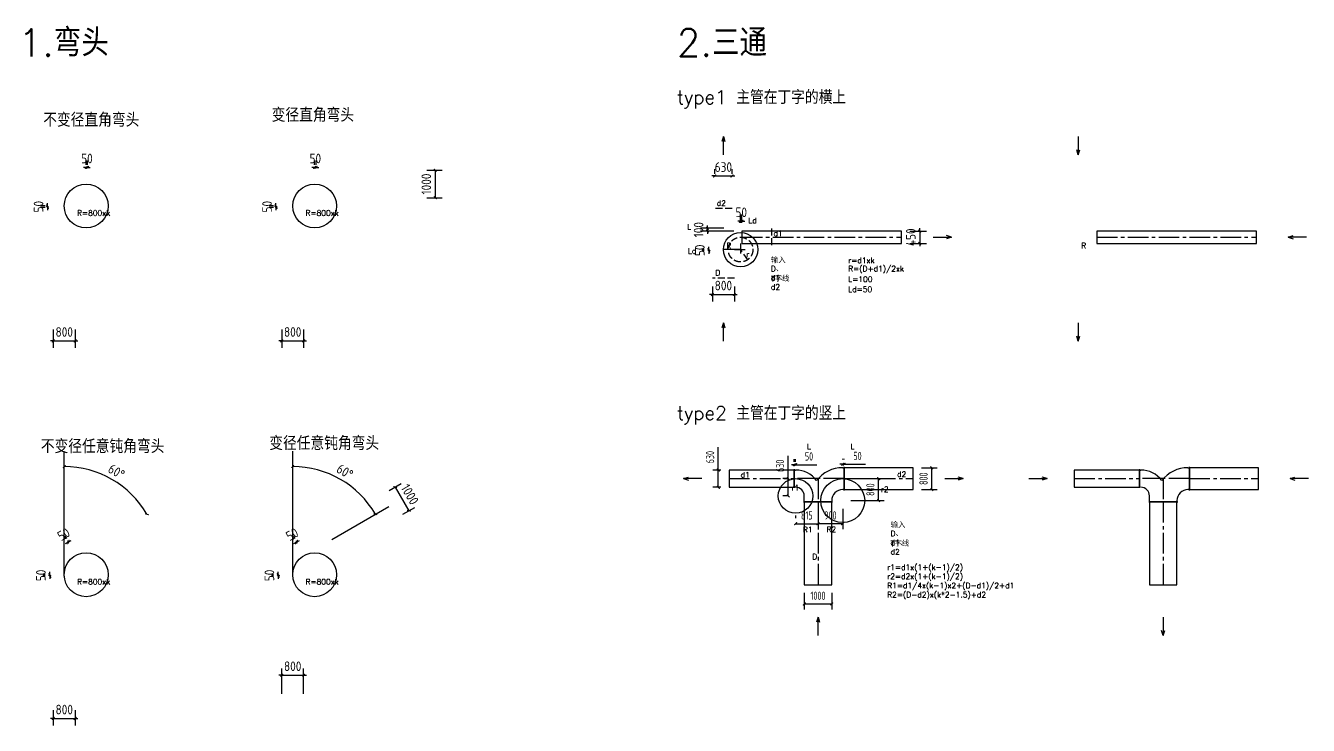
# Model space of a CAD drawing. Extents: x -51468 to 183161, y -105151 to 82504.
# Drawn here: x -51468 to -4768, y -105151 to -79672 of the extents above; entities that cross this region are included whole.
import ezdxf

# ---------------------------------------------------------------- set-up
doc = ezdxf.new("R2010")
doc.units = 0
doc.header["$LTSCALE"] = 1000
doc.header["$MEASUREMENT"] = 0
doc.linetypes.add('CENTER2', pattern=[1.125, 0.75, -0.125, 0.125, -0.125])
doc.linetypes.add('DASH', pattern=[0.35, 0.25, -0.1])
doc.layers.get('0').update_dxf_attribs({"linetype": 'CONTINUOUS'})
doc.layers.get('Defpoints').update_dxf_attribs({"linetype": 'CONTINUOUS'})
for name, color, linetype in [('DUCT-加压送风中心线', 5, 'CENTER2'), ('DUCT-加压送风法兰', 2, 'CONTINUOUS'), ('DUCT-加压送风管', 1, 'CONTINUOUS'), ('DUCT-加压送风管端线', 2, 'CONTINUOUS')]:
    doc.layers.add(name, color=color, linetype=linetype)
doc.styles.add('_DUCT_DIM', font='simplex.shx', dxfattribs={"width": 0.8, "bigfont": 'hztxt.shx'})
doc.styles.get("Standard").update_dxf_attribs({"font": 'GBENOR', "bigfont": 'GBCBIG'})
doc.styles.add('TH-STYLE3', font='tssdeng.shx', dxfattribs={"width": 0.7, "bigfont": 'tssdchn.shx'})
doc.dimstyles.get("Standard").update_dxf_attribs({"dimscale": 100, "dimtxt": 3.5, "dimasz": 1, "dimexe": 2.5, "dimexo": 3, "dimgap": 1.5, "dimtad": 1, "dimdec": 0, "dimzin": 0, "dimdsep": 46, "dimtxsty": 'Standard', "dimblk": 'ARCHTICK', "dimcen": 0.09, "dimadec": 0, "dimazin": 0, "dimtfac": 1, "dimtdec": 0, "dimtix": 1, "dimtmove": 2, "dimatfit": 3, "dimfxl": 1, "dimtolj": 1, "dimtzin": 0, "dimarcsym": 0})
doc.dimstyles.new('TH-DIM100', dxfattribs={"dimscale": 100, "dimtxt": 3, "dimasz": 1, "dimexe": 2, "dimexo": 3, "dimgap": 1.5, "dimtad": 1, "dimdec": 3, "dimdsep": 46, "dimtxsty": 'TH-STYLE3', "dimblk": 'ARCHTICK', "dimcen": 0, "dimclrd": 256, "dimclre": 256, "dimclrt": 256, "dimazin": 2, "dimtfac": 1, "dimtdec": 3, "dimtofl": 0, "dimtmove": 0, "dimatfit": 3, "dimfxl": 0.18, "dimtolj": 1, "dimtzin": 0, "dimlwd": -1, "dimlwe": -1, "dimarcsym": 0})

# ---------------------------------------------------------------- blocks, each defined once
blk = doc.blocks.new('_ArchTick')
at = {"color": 0, "linetype": 'ByBlock', "const_width": 0.4}
blk.add_lwpolyline([(-0.5, -0.5), (0.5, 0.5)], dxfattribs=at)
blk = doc.blocks.new('*D8')
at = {"color": 0, "lineweight": -2, "transparency": 16777216}
for p, q in [((-26595, -87827), (-26595, -87727)), ((-26765, -87827), (-26845, -87827)), ((-26765, -87878), (-26845, -87878)), ((-26595, -87878), (-26595, -87827)), ((-26595, -87878), (-26595, -87978))]:
    blk.add_line(p, q, dxfattribs=at)
at = {"layer": 'Defpoints', "color": 0, "transparency": 16777216}
for p in [(-26595, -87827), (-26465, -87827, 3000), (-26465, -87878, 3000)]:
    blk.add_point(p, dxfattribs=at)
at = {"color": 0, "lineweight": -2, "transparency": 16777216, "xscale": 100, "yscale": 100, "zscale": 100}
for p, rotation in [((-26595, -87827), 270), ((-26595, -87878), 90)]:
    blk.add_blockref('_ArchTick', p, dxfattribs=dict(at, rotation=rotation))
at = {"color": 0, "transparency": 16777216, "insert": (-26920, -87853), "char_height": 350, "attachment_point": 5, "rotation": 90}
blk.add_mtext('\\A1;50', dxfattribs=at)
blk = doc.blocks.new('*D9')
at = {"color": 0, "lineweight": -2, "transparency": 16777216}
for p, q in [((-26380, -85069), (-26380, -84897)), ((-25750, -85069), (-25750, -84897)), ((-26380, -85147), (-26480, -85147)), ((-26380, -85147), (-25750, -85147)), ((-25750, -85147), (-25650, -85147))]:
    blk.add_line(p, q, dxfattribs=at)
at = {"layer": 'Defpoints', "color": 0, "transparency": 16777216}
for p in [(-26380, -85369, 3000), (-25750, -85147), (-25750, -85369, 3000)]:
    blk.add_point(p, dxfattribs=at)
at = {"color": 0, "lineweight": -2, "transparency": 16777216, "xscale": 100, "yscale": 100, "zscale": 100}
blk.add_blockref('_ArchTick', (-26380, -85147), dxfattribs=at)
at = {"color": 0, "lineweight": -2, "transparency": 16777216, "xscale": 100, "yscale": 100, "zscale": 100, "rotation": 180}
blk.add_blockref('_ArchTick', (-25750, -85147), dxfattribs=at)
at = {"color": 0, "transparency": 16777216, "insert": (-26065, -84822), "char_height": 350, "attachment_point": 5}
blk.add_mtext('\\A1;630', dxfattribs=at)
blk = doc.blocks.new('*D10')
at = {"color": 0, "lineweight": -2, "transparency": 16777216}
for p, q in [((-19275, -87152), (-18665, -87152)), ((-18915, -87152), (-18915, -87052)), ((-18915, -87152), (-18915, -87602)), ((-19275, -87602), (-18665, -87602)), ((-18915, -87602), (-18915, -87702))]:
    blk.add_line(p, q, dxfattribs=at)
at = {"layer": 'Defpoints', "color": 0, "transparency": 16777216}
for p in [(-19575, -87152, 3000), (-19575, -87602, 3000), (-18915, -87602)]:
    blk.add_point(p, dxfattribs=at)
at = {"color": 0, "lineweight": -2, "transparency": 16777216, "xscale": 100, "yscale": 100, "zscale": 100}
for p, rotation in [((-18915, -87152), 270), ((-18915, -87602), 90)]:
    blk.add_blockref('_ArchTick', p, dxfattribs=dict(at, rotation=rotation))
at = {"color": 0, "transparency": 16777216, "insert": (-19240, -87377), "char_height": 350, "attachment_point": 5, "rotation": 90}
blk.add_mtext('\\A1;450', dxfattribs=at)
blk = doc.blocks.new('*D11')
at = {"color": 0, "lineweight": -2, "transparency": 16777216}
for p, q in [((-26465, -89171), (-26465, -89712)), ((-25665, -89171), (-25665, -89712)), ((-26465, -89462), (-26565, -89462)), ((-26465, -89462), (-25665, -89462)), ((-25665, -89462), (-25565, -89462))]:
    blk.add_line(p, q, dxfattribs=at)
at = {"layer": 'Defpoints', "color": 0, "transparency": 16777216}
for p in [(-26465, -88871, 3000), (-25665, -88871, 3000), (-25665, -89462)]:
    blk.add_point(p, dxfattribs=at)
at = {"color": 0, "lineweight": -2, "transparency": 16777216, "xscale": 100, "yscale": 100, "zscale": 100}
blk.add_blockref('_ArchTick', (-26465, -89462), dxfattribs=at)
at = {"color": 0, "lineweight": -2, "transparency": 16777216, "xscale": 100, "yscale": 100, "zscale": 100, "rotation": 180}
blk.add_blockref('_ArchTick', (-25665, -89462), dxfattribs=at)
at = {"color": 0, "transparency": 16777216, "insert": (-26065, -89137), "char_height": 350, "attachment_point": 5}
blk.add_mtext('\\A1;800', dxfattribs=at)
blk = doc.blocks.new('*D12')
at = {"color": 0, "lineweight": -2, "transparency": 16777216}
for p, q in [((-26050, -87052), (-26893, -87052)), ((-25690, -87152), (-26893, -87152)), ((-26643, -87052), (-26643, -86952)), ((-26643, -87152), (-26643, -87052)), ((-26643, -87152), (-26643, -87252))]:
    blk.add_line(p, q, dxfattribs=at)
at = {"layer": 'Defpoints', "color": 0, "transparency": 16777216}
for p in [(-26643, -87052), (-25750, -87052, 3000), (-25390, -87152, 3000)]:
    blk.add_point(p, dxfattribs=at)
at = {"color": 0, "lineweight": -2, "transparency": 16777216, "xscale": 100, "yscale": 100, "zscale": 100}
for p, rotation in [((-26643, -87052), 270), ((-26643, -87152), 90)]:
    blk.add_blockref('_ArchTick', p, dxfattribs=dict(at, rotation=rotation))
at = {"color": 0, "transparency": 16777216, "insert": (-26968, -87102), "char_height": 350, "attachment_point": 5, "rotation": 90}
blk.add_mtext('\\A1;100', dxfattribs=at)
blk = doc.blocks.new('*D13')
at = {"color": 0, "lineweight": -2, "transparency": 16777216}
for p, q in [((-25440, -86794), (-25540, -86794)), ((-25440, -86852), (-25440, -86544)), ((-25440, -86794), (-25390, -86794)), ((-25390, -86852), (-25390, -86544)), ((-25390, -86794), (-25290, -86794))]:
    blk.add_line(p, q, dxfattribs=at)
at = {"layer": 'Defpoints', "color": 0, "transparency": 16777216}
for p in [(-25390, -86794), (-25440, -87152, 3000), (-25390, -87152, 3000)]:
    blk.add_point(p, dxfattribs=at)
at = {"color": 0, "lineweight": -2, "transparency": 16777216, "xscale": 100, "yscale": 100, "zscale": 100}
blk.add_blockref('_ArchTick', (-25440, -86794), dxfattribs=at)
at = {"color": 0, "lineweight": -2, "transparency": 16777216, "xscale": 100, "yscale": 100, "zscale": 100, "rotation": 180}
blk.add_blockref('_ArchTick', (-25390, -86794), dxfattribs=at)
at = {"color": 0, "transparency": 16777216, "insert": (-25415, -86469), "char_height": 350, "attachment_point": 5}
blk.add_mtext('\\A1;50', dxfattribs=at)
blk = doc.blocks.new('*D18')
at = {"color": 0, "lineweight": -2, "transparency": 16777216}
for p, q in [((-50763, -86239), (-50922, -86239)), ((-50763, -86289), (-50922, -86289)), ((-50672, -86239), (-50672, -86139)), ((-50672, -86289), (-50672, -86239)), ((-50672, -86289), (-50672, -86389))]:
    blk.add_line(p, q, dxfattribs=at)
at = {"layer": 'Defpoints', "color": 0, "transparency": 16777216}
for p in [(-50672, -86239), (-50463, -86239, 3000), (-50463, -86289, 3000)]:
    blk.add_point(p, dxfattribs=at)
at = {"color": 0, "lineweight": -2, "transparency": 16777216, "xscale": 100, "yscale": 100, "zscale": 100}
for p, rotation in [((-50672, -86239), 270), ((-50672, -86289), 90)]:
    blk.add_blockref('_ArchTick', p, dxfattribs=dict(at, rotation=rotation))
at = {"color": 0, "transparency": 16777216, "insert": (-50997, -86264), "char_height": 350, "attachment_point": 5, "rotation": 90}
blk.add_mtext('\\A1;50', dxfattribs=at)
blk = doc.blocks.new('*D19')
at = {"color": 0, "lineweight": -2, "transparency": 16777216}
for p, q in [((-49263, -84834), (-49363, -84834)), ((-49263, -84739), (-49263, -84584)), ((-49263, -84834), (-49213, -84834)), ((-49213, -84739), (-49213, -84584)), ((-49213, -84834), (-49113, -84834))]:
    blk.add_line(p, q, dxfattribs=at)
at = {"layer": 'Defpoints', "color": 0, "transparency": 16777216}
for p in [(-49213, -84834), (-49263, -85039, 3000), (-49213, -85039, 3000)]:
    blk.add_point(p, dxfattribs=at)
at = {"color": 0, "lineweight": -2, "transparency": 16777216, "xscale": 100, "yscale": 100, "zscale": 100}
blk.add_blockref('_ArchTick', (-49263, -84834), dxfattribs=at)
at = {"color": 0, "lineweight": -2, "transparency": 16777216, "xscale": 100, "yscale": 100, "zscale": 100, "rotation": 180}
blk.add_blockref('_ArchTick', (-49213, -84834), dxfattribs=at)
at = {"color": 0, "transparency": 16777216, "insert": (-49238, -84509), "char_height": 350, "attachment_point": 5}
blk.add_mtext('\\A1;50', dxfattribs=at)
blk = doc.blocks.new('*D20')
at = {"color": 0, "lineweight": -2, "transparency": 16777216}
for p, q in [((-50463, -90738), (-50463, -91402)), ((-49663, -90738), (-49663, -91402)), ((-50463, -91152), (-50563, -91152)), ((-50463, -91152), (-49663, -91152)), ((-49663, -91152), (-49563, -91152))]:
    blk.add_line(p, q, dxfattribs=at)
at = {"layer": 'Defpoints', "color": 0, "transparency": 16777216}
for p in [(-50463, -90438, 3000), (-49663, -90438, 3000), (-49663, -91152)]:
    blk.add_point(p, dxfattribs=at)
at = {"color": 0, "lineweight": -2, "transparency": 16777216, "xscale": 100, "yscale": 100, "zscale": 100}
blk.add_blockref('_ArchTick', (-50463, -91152), dxfattribs=at)
at = {"color": 0, "lineweight": -2, "transparency": 16777216, "xscale": 100, "yscale": 100, "zscale": 100, "rotation": 180}
blk.add_blockref('_ArchTick', (-49663, -91152), dxfattribs=at)
at = {"color": 0, "transparency": 16777216, "insert": (-50063, -90827), "char_height": 350, "attachment_point": 5}
blk.add_mtext('\\A1;800', dxfattribs=at)
blk = doc.blocks.new('*D21')
at = {"color": 0, "lineweight": -2, "transparency": 16777216}
blk.add_arc((-50063, -99204), 3477, 30, 90, dxfattribs=at)
at = {"layer": 'Defpoints', "color": 0, "transparency": 16777216}
for p in [(-50063, -93913, 3000), (-47828, -96540), (-45700, -96685, 3000), (-49620, -98948, 3000), (-50063, -99716, 3000)]:
    blk.add_point(p, dxfattribs=at)
at = {"color": 0, "lineweight": -2, "transparency": 16777216, "xscale": 100, "yscale": 100, "zscale": 100}
for p, rotation in [((-50063, -95727), 180), ((-47052, -97465), 299.9999999999998)]:
    blk.add_blockref('_ArchTick', p, dxfattribs=dict(at, rotation=rotation))
at = {"color": 0, "transparency": 16777216, "insert": (-48162, -95911), "char_height": 350, "attachment_point": 5, "rotation": 330}
blk.add_mtext('\\A1;60°', dxfattribs=at)
blk = doc.blocks.new('*D22')
at = {"color": 0, "lineweight": -2, "transparency": 16777216}
for p, q in [((-50013, -98367), (-50068, -98273)), ((-49943, -98489), (-50030, -98539)), ((-49970, -98342), (-50024, -98247)), ((-49943, -98489), (-49899, -98464)), ((-49899, -98464), (-49813, -98414))]:
    blk.add_line(p, q, dxfattribs=at)
at = {"layer": 'Defpoints', "color": 0, "transparency": 16777216}
for p in [(-49899, -98464), (-49863, -98627, 3000), (-49820, -98602, 3000)]:
    blk.add_point(p, dxfattribs=at)
at = {"color": 0, "lineweight": -2, "transparency": 16777216, "xscale": 100, "yscale": 100, "zscale": 100}
for p, rotation in [((-49943, -98489), 30.00000000004378), ((-49899, -98464), 210.0000000000438)]:
    blk.add_blockref('_ArchTick', p, dxfattribs=dict(at, rotation=rotation))
at = {"color": 0, "transparency": 16777216, "insert": (-50084, -98195), "char_height": 350, "attachment_point": 5, "rotation": 30}
blk.add_mtext('\\A1;50', dxfattribs=at)
blk = doc.blocks.new('*D23')
at = {"color": 0, "lineweight": -2, "transparency": 16777216}
for p, q in [((-50763, -99666), (-50837, -99666)), ((-50763, -99716), (-50837, -99716)), ((-50587, -99666), (-50587, -99566)), ((-50587, -99716), (-50587, -99666)), ((-50587, -99716), (-50587, -99816))]:
    blk.add_line(p, q, dxfattribs=at)
at = {"layer": 'Defpoints', "color": 0, "transparency": 16777216}
for p in [(-50587, -99666), (-50463, -99666, 3000), (-50463, -99716, 3000)]:
    blk.add_point(p, dxfattribs=at)
at = {"color": 0, "lineweight": -2, "transparency": 16777216, "xscale": 100, "yscale": 100, "zscale": 100}
for p, rotation in [((-50587, -99666), 270), ((-50587, -99716), 90)]:
    blk.add_blockref('_ArchTick', p, dxfattribs=dict(at, rotation=rotation))
at = {"color": 0, "transparency": 16777216, "insert": (-50912, -99691), "char_height": 350, "attachment_point": 5, "rotation": 90}
blk.add_mtext('\\A1;50', dxfattribs=at)
blk = doc.blocks.new('*D24')
at = {"color": 0, "lineweight": -2, "transparency": 16777216}
for p, q in [((-42446, -86239), (-42605, -86239)), ((-42446, -86289), (-42605, -86289)), ((-42355, -86239), (-42355, -86139)), ((-42355, -86289), (-42355, -86239)), ((-42355, -86289), (-42355, -86389))]:
    blk.add_line(p, q, dxfattribs=at)
at = {"layer": 'Defpoints', "color": 0, "transparency": 16777216}
for p in [(-42355, -86239), (-42146, -86239, 3000), (-42146, -86289, 3000)]:
    blk.add_point(p, dxfattribs=at)
at = {"color": 0, "lineweight": -2, "transparency": 16777216, "xscale": 100, "yscale": 100, "zscale": 100}
for p, rotation in [((-42355, -86239), 270), ((-42355, -86289), 90)]:
    blk.add_blockref('_ArchTick', p, dxfattribs=dict(at, rotation=rotation))
at = {"color": 0, "transparency": 16777216, "insert": (-42680, -86264), "char_height": 350, "attachment_point": 5, "rotation": 90}
blk.add_mtext('\\A1;50', dxfattribs=at)
blk = doc.blocks.new('*D25')
at = {"color": 0, "lineweight": -2, "transparency": 16777216}
for p, q in [((-40946, -84834), (-41046, -84834)), ((-40946, -84739), (-40946, -84584)), ((-40946, -84834), (-40896, -84834)), ((-40896, -84739), (-40896, -84584)), ((-40896, -84834), (-40796, -84834))]:
    blk.add_line(p, q, dxfattribs=at)
at = {"layer": 'Defpoints', "color": 0, "transparency": 16777216}
for p in [(-40896, -84834), (-40946, -85039, 3000), (-40896, -85039, 3000)]:
    blk.add_point(p, dxfattribs=at)
at = {"color": 0, "lineweight": -2, "transparency": 16777216, "xscale": 100, "yscale": 100, "zscale": 100}
blk.add_blockref('_ArchTick', (-40946, -84834), dxfattribs=at)
at = {"color": 0, "lineweight": -2, "transparency": 16777216, "xscale": 100, "yscale": 100, "zscale": 100, "rotation": 180}
blk.add_blockref('_ArchTick', (-40896, -84834), dxfattribs=at)
at = {"color": 0, "transparency": 16777216, "insert": (-40921, -84509), "char_height": 350, "attachment_point": 5}
blk.add_mtext('\\A1;50', dxfattribs=at)
blk = doc.blocks.new('*D26')
at = {"color": 0, "lineweight": -2, "transparency": 16777216}
for p, q in [((-42146, -90738), (-42146, -91402)), ((-41346, -90738), (-41346, -91402)), ((-42146, -91152), (-42246, -91152)), ((-42146, -91152), (-41346, -91152)), ((-41346, -91152), (-41246, -91152))]:
    blk.add_line(p, q, dxfattribs=at)
at = {"layer": 'Defpoints', "color": 0, "transparency": 16777216}
for p in [(-42146, -90438, 3000), (-41346, -90438, 3000), (-41346, -91152)]:
    blk.add_point(p, dxfattribs=at)
at = {"color": 0, "lineweight": -2, "transparency": 16777216, "xscale": 100, "yscale": 100, "zscale": 100}
blk.add_blockref('_ArchTick', (-42146, -91152), dxfattribs=at)
at = {"color": 0, "lineweight": -2, "transparency": 16777216, "xscale": 100, "yscale": 100, "zscale": 100, "rotation": 180}
blk.add_blockref('_ArchTick', (-41346, -91152), dxfattribs=at)
at = {"color": 0, "transparency": 16777216, "insert": (-41746, -90827), "char_height": 350, "attachment_point": 5}
blk.add_mtext('\\A1;800', dxfattribs=at)
blk = doc.blocks.new('*D27')
at = {"color": 0, "lineweight": -2, "transparency": 16777216}
for p, q in [((-36865, -84939), (-36306, -84939)), ((-36556, -84939), (-36556, -85939)), ((-36865, -85939), (-36306, -85939))]:
    blk.add_line(p, q, dxfattribs=at)
at = {"layer": 'Defpoints', "color": 0, "transparency": 16777216}
for p in [(-37165, -84939, 3000), (-37165, -85939, 3000), (-36556, -85939)]:
    blk.add_point(p, dxfattribs=at)
at = {"color": 0, "lineweight": -2, "transparency": 16777216, "xscale": 100, "yscale": 100, "zscale": 100}
for p, rotation in [((-36556, -84939), 90), ((-36556, -85939), 270)]:
    blk.add_blockref('_ArchTick', p, dxfattribs=dict(at, rotation=rotation))
at = {"color": 0, "transparency": 16777216, "insert": (-36881, -85439), "char_height": 350, "attachment_point": 5, "rotation": 90}
blk.add_mtext('\\A1;1000', dxfattribs=at)
blk = doc.blocks.new('*D28')
at = {"color": 0, "lineweight": -2, "transparency": 16777216}
blk.add_arc((-41746, -99204), 3477, 30, 90, dxfattribs=at)
at = {"layer": 'Defpoints', "color": 0, "transparency": 16777216}
for p in [(-41746, -93913, 3000), (-39511, -96540), (-37382, -96685, 3000), (-41303, -98948, 3000), (-41746, -99716, 3000)]:
    blk.add_point(p, dxfattribs=at)
at = {"color": 0, "lineweight": -2, "transparency": 16777216, "xscale": 100, "yscale": 100, "zscale": 100}
for p, rotation in [((-41746, -95727), 180), ((-38735, -97465), 299.9999999999999)]:
    blk.add_blockref('_ArchTick', p, dxfattribs=dict(at, rotation=rotation))
at = {"color": 0, "transparency": 16777216, "insert": (-39845, -95911), "char_height": 350, "attachment_point": 5, "rotation": 330}
blk.add_mtext('\\A1;60°', dxfattribs=at)
blk = doc.blocks.new('*D29')
at = {"color": 0, "lineweight": -2, "transparency": 16777216}
for p, q in [((-41696, -98367), (-41751, -98273)), ((-41626, -98489), (-41712, -98539)), ((-41653, -98342), (-41707, -98247)), ((-41626, -98489), (-41582, -98464)), ((-41582, -98464), (-41496, -98414))]:
    blk.add_line(p, q, dxfattribs=at)
at = {"layer": 'Defpoints', "color": 0, "transparency": 16777216}
for p in [(-41582, -98464), (-41546, -98627, 3000), (-41503, -98602, 3000)]:
    blk.add_point(p, dxfattribs=at)
at = {"color": 0, "lineweight": -2, "transparency": 16777216, "xscale": 100, "yscale": 100, "zscale": 100}
for p, rotation in [((-41626, -98489), 30.000000000015), ((-41582, -98464), 210.000000000015)]:
    blk.add_blockref('_ArchTick', p, dxfattribs=dict(at, rotation=rotation))
at = {"color": 0, "transparency": 16777216, "insert": (-41766, -98195), "char_height": 350, "attachment_point": 5, "rotation": 30}
blk.add_mtext('\\A1;50', dxfattribs=at)
blk = doc.blocks.new('*D30')
at = {"color": 0, "lineweight": -2, "transparency": 16777216}
for p, q in [((-42446, -99666), (-42519, -99666)), ((-42446, -99716), (-42519, -99716)), ((-42269, -99666), (-42269, -99566)), ((-42269, -99716), (-42269, -99666)), ((-42269, -99716), (-42269, -99816))]:
    blk.add_line(p, q, dxfattribs=at)
at = {"layer": 'Defpoints', "color": 0, "transparency": 16777216}
for p in [(-42269, -99666), (-42146, -99666, 3000), (-42146, -99716, 3000)]:
    blk.add_point(p, dxfattribs=at)
at = {"color": 0, "lineweight": -2, "transparency": 16777216, "xscale": 100, "yscale": 100, "zscale": 100}
for p, rotation in [((-42269, -99666), 270), ((-42269, -99716), 90)]:
    blk.add_blockref('_ArchTick', p, dxfattribs=dict(at, rotation=rotation))
at = {"color": 0, "transparency": 16777216, "insert": (-42594, -99691), "char_height": 350, "attachment_point": 5, "rotation": 90}
blk.add_mtext('\\A1;50', dxfattribs=at)
blk = doc.blocks.new('*D31')
at = {"color": 0, "lineweight": -2, "transparency": 16777216}
for p, q in [((-42146, -103998), (-42146, -103075)), ((-41346, -103998), (-41346, -103075)), ((-42146, -103325), (-42246, -103325)), ((-42146, -103325), (-41346, -103325)), ((-41346, -103325), (-41246, -103325))]:
    blk.add_line(p, q, dxfattribs=at)
at = {"layer": 'Defpoints', "color": 0, "transparency": 16777216}
for p in [(-41346, -103325), (-42146, -104298, 3000), (-41346, -104298, 3000)]:
    blk.add_point(p, dxfattribs=at)
at = {"color": 0, "lineweight": -2, "transparency": 16777216, "xscale": 100, "yscale": 100, "zscale": 100}
blk.add_blockref('_ArchTick', (-42146, -103325), dxfattribs=at)
at = {"color": 0, "lineweight": -2, "transparency": 16777216, "xscale": 100, "yscale": 100, "zscale": 100, "rotation": 180}
blk.add_blockref('_ArchTick', (-41346, -103325), dxfattribs=at)
at = {"color": 0, "transparency": 16777216, "insert": (-41746, -103000), "char_height": 350, "attachment_point": 5}
blk.add_mtext('\\A1;800', dxfattribs=at)
blk = doc.blocks.new('*D32')
at = {"color": 0, "lineweight": -2, "transparency": 16777216}
for p, q in [((-38231, -96598), (-37796, -96347)), ((-38012, -96472), (-37512, -97338)), ((-37731, -97464), (-37296, -97213))]:
    blk.add_line(p, q, dxfattribs=at)
at = {"layer": 'Defpoints', "color": 0, "transparency": 16777216}
for p in [(-38490, -96748, 3000), (-37512, -97338), (-37990, -97614, 3000)]:
    blk.add_point(p, dxfattribs=at)
at = {"color": 0, "lineweight": -2, "transparency": 16777216, "xscale": 100, "yscale": 100, "zscale": 100}
for p, rotation in [((-38012, -96472), 119.9999999999999), ((-37512, -97338), 299.9999999999998)]:
    blk.add_blockref('_ArchTick', p, dxfattribs=dict(at, rotation=rotation))
at = {"color": 0, "transparency": 16777216, "insert": (-37481, -96742), "char_height": 350, "attachment_point": 5, "rotation": 300}
blk.add_mtext('\\A1;1000', dxfattribs=at)
blk = doc.blocks.new('*D33')
at = {"color": 0, "lineweight": -2, "transparency": 16777216}
for p, q in [((-50463, -104598), (-50463, -105151)), ((-49663, -104598), (-49663, -105151)), ((-50463, -104901), (-50563, -104901)), ((-50463, -104901), (-49663, -104901)), ((-49663, -104901), (-49563, -104901))]:
    blk.add_line(p, q, dxfattribs=at)
at = {"layer": 'Defpoints', "color": 0, "transparency": 16777216}
for p in [(-50463, -104298, 3000), (-49663, -104298, 3000), (-49663, -104901)]:
    blk.add_point(p, dxfattribs=at)
at = {"color": 0, "lineweight": -2, "transparency": 16777216, "xscale": 100, "yscale": 100, "zscale": 100}
blk.add_blockref('_ArchTick', (-50463, -104901), dxfattribs=at)
at = {"color": 0, "lineweight": -2, "transparency": 16777216, "xscale": 100, "yscale": 100, "zscale": 100, "rotation": 180}
blk.add_blockref('_ArchTick', (-49663, -104901), dxfattribs=at)
at = {"color": 0, "transparency": 16777216, "insert": (-50063, -104576), "char_height": 350, "attachment_point": 5}
blk.add_mtext('\\A1;800', dxfattribs=at)
blk = doc.blocks.new('*D119')
at = {"transparency": 16777216}
for p, q in [((-18858, -95768), (-18278, -95768)), ((-18478, -96568), (-18478, -95768)), ((-18858, -96568), (-18278, -96568))]:
    blk.add_line(p, q, dxfattribs=at)
at = {"layer": 'Defpoints', "color": 0, "transparency": 16777216}
for p in [(-19158, -95768), (-18478, -95768), (-19158, -96568)]:
    blk.add_point(p, dxfattribs=at)
at = {"transparency": 16777216, "xscale": 100, "yscale": 100, "zscale": 100}
for p, rotation in [((-18478, -95768), 90), ((-18478, -96568), 270)]:
    blk.add_blockref('_ArchTick', p, dxfattribs=dict(at, rotation=rotation))
at = {"transparency": 16777216, "insert": (-18778, -96168), "char_height": 300, "attachment_point": 5, "rotation": 90, "style": 'TH-STYLE3'}
blk.add_mtext('\\A1;800', dxfattribs=at)
blk = doc.blocks.new('*D120')
at = {"transparency": 16777216}
for p, q in [((-26249, -95853), (-26249, -95017)), ((-26158, -95853), (-26449, -95853)), ((-26249, -96483), (-26249, -95853)), ((-26158, -96483), (-26449, -96483))]:
    blk.add_line(p, q, dxfattribs=at)
at = {"layer": 'Defpoints', "color": 0, "transparency": 16777216}
for p in [(-26249, -95853), (-25858, -95853), (-25858, -96483)]:
    blk.add_point(p, dxfattribs=at)
at = {"transparency": 16777216, "xscale": 100, "yscale": 100, "zscale": 100}
for p, rotation in [((-26249, -95853), 90), ((-26249, -96483), 270)]:
    blk.add_blockref('_ArchTick', p, dxfattribs=dict(at, rotation=rotation))
at = {"transparency": 16777216, "insert": (-26549, -95385), "char_height": 300, "attachment_point": 5, "rotation": 90, "style": 'TH-STYLE3'}
blk.add_mtext('\\A1;630', dxfattribs=at)
blk = doc.blocks.new('*D121')
at = {"transparency": 16777216}
for p, q in [((-23120, -100331), (-23120, -100931)), ((-22120, -100331), (-22120, -100931)), ((-23120, -100731), (-22120, -100731))]:
    blk.add_line(p, q, dxfattribs=at)
at = {"layer": 'Defpoints', "color": 0, "transparency": 16777216}
for p in [(-23120, -100031), (-22120, -100031), (-22120, -100731)]:
    blk.add_point(p, dxfattribs=at)
at = {"transparency": 16777216, "xscale": 100, "yscale": 100, "zscale": 100, "rotation": 180}
blk.add_blockref('_ArchTick', (-23120, -100731), dxfattribs=at)
at = {"transparency": 16777216, "xscale": 100, "yscale": 100, "zscale": 100}
blk.add_blockref('_ArchTick', (-22120, -100731), dxfattribs=at)
at = {"transparency": 16777216, "insert": (-22620, -100431), "char_height": 300, "attachment_point": 5, "style": 'TH-STYLE3'}
blk.add_mtext('\\A1;1000', dxfattribs=at)
blk = doc.blocks.new('*D122')
at = {"transparency": 16777216}
for p, q in [((-22620, -97268), (-22620, -98007)), ((-21720, -97268), (-21720, -98007)), ((-21720, -97807), (-22620, -97807))]:
    blk.add_line(p, q, dxfattribs=at)
at = {"layer": 'Defpoints', "color": 0, "transparency": 16777216}
for p in [(-22620, -96968), (-21720, -96968), (-22620, -97807)]:
    blk.add_point(p, dxfattribs=at)
at = {"transparency": 16777216, "xscale": 100, "yscale": 100, "zscale": 100, "rotation": 180}
blk.add_blockref('_ArchTick', (-22620, -97807), dxfattribs=at)
at = {"transparency": 16777216, "xscale": 100, "yscale": 100, "zscale": 100}
blk.add_blockref('_ArchTick', (-21720, -97807), dxfattribs=at)
at = {"transparency": 16777216, "insert": (-22170, -97507), "char_height": 300, "attachment_point": 5, "style": 'TH-STYLE3'}
blk.add_mtext('\\A1;900', dxfattribs=at)
blk = doc.blocks.new('*D123')
at = {"transparency": 16777216}
for p, q in [((-22620, -97098), (-22620, -98007)), ((-23435, -97507), (-23435, -97607)), ((-23435, -97807), (-22620, -97807))]:
    blk.add_line(p, q, dxfattribs=at)
at = {"layer": 'Defpoints', "color": 0, "transparency": 16777216}
for p in [(-22620, -96798), (-23435, -97807), (-22620, -97807)]:
    blk.add_point(p, dxfattribs=at)
at = {"transparency": 16777216, "xscale": 100, "yscale": 100, "zscale": 100, "rotation": 180}
blk.add_blockref('_ArchTick', (-23435, -97807), dxfattribs=at)
at = {"transparency": 16777216, "xscale": 100, "yscale": 100, "zscale": 100}
blk.add_blockref('_ArchTick', (-22620, -97807), dxfattribs=at)
at = {"transparency": 16777216, "insert": (-23028, -97507), "char_height": 300, "attachment_point": 5, "style": 'TH-STYLE3'}
blk.add_mtext('\\A1;815', dxfattribs=at)
blk = doc.blocks.new('*D143')
at = {"transparency": 16777216}
for p, q in [((-23704, -96168), (-23704, -95332)), ((-23735, -96168), (-23904, -96168)), ((-23704, -96798), (-23704, -96168)), ((-23735, -96798), (-23904, -96798))]:
    blk.add_line(p, q, dxfattribs=at)
at = {"layer": 'Defpoints', "color": 0, "transparency": 16777216}
for p in [(-23704, -96168), (-23435, -96168), (-23435, -96798)]:
    blk.add_point(p, dxfattribs=at)
at = {"transparency": 16777216, "xscale": 100, "yscale": 100, "zscale": 100}
for p, rotation in [((-23704, -96168), 90), ((-23704, -96798), 270)]:
    blk.add_blockref('_ArchTick', p, dxfattribs=dict(at, rotation=rotation))
at = {"transparency": 16777216, "insert": (-24004, -95700), "char_height": 300, "attachment_point": 5, "rotation": 90, "style": 'TH-STYLE3'}
blk.add_mtext('\\A1;630', dxfattribs=at)
blk = doc.blocks.new('*D144')
at = {"transparency": 16777216}
for p, q in [((-21420, -96168), (-20214, -96168)), ((-20414, -96968), (-20414, -96168)), ((-21420, -96968), (-20214, -96968))]:
    blk.add_line(p, q, dxfattribs=at)
at = {"layer": 'Defpoints', "color": 0, "transparency": 16777216}
for p in [(-21720, -96168), (-20414, -96168), (-21720, -96968)]:
    blk.add_point(p, dxfattribs=at)
at = {"transparency": 16777216, "xscale": 100, "yscale": 100, "zscale": 100}
for p, rotation in [((-20414, -96168), 90), ((-20414, -96968), 270)]:
    blk.add_blockref('_ArchTick', p, dxfattribs=dict(at, rotation=rotation))
at = {"transparency": 16777216, "insert": (-20714, -96568), "char_height": 300, "attachment_point": 5, "rotation": 90, "style": 'TH-STYLE3'}
blk.add_mtext('\\A1;800', dxfattribs=at)
blk = doc.blocks.new('*D149')
at = {"transparency": 16777216}
for p, q in [((-21720, -95641), (-21820, -95641)), ((-21720, -95468), (-21720, -95441)), ((-21670, -95468), (-21670, -95441)), ((-21670, -95641), (-20895, -95641))]:
    blk.add_line(p, q, dxfattribs=at)
at = {"layer": 'Defpoints', "color": 0, "transparency": 16777216}
for p in [(-21670, -95641), (-21720, -95768), (-21670, -95768)]:
    blk.add_point(p, dxfattribs=at)
at = {"transparency": 16777216, "xscale": 100, "yscale": 100, "zscale": 100}
blk.add_blockref('_ArchTick', (-21720, -95641), dxfattribs=at)
at = {"transparency": 16777216, "xscale": 100, "yscale": 100, "zscale": 100, "rotation": 180}
blk.add_blockref('_ArchTick', (-21670, -95641), dxfattribs=at)
at = {"transparency": 16777216, "insert": (-21183, -95341), "char_height": 300, "attachment_point": 5, "style": 'TH-STYLE3'}
blk.add_mtext('\\A1;50', dxfattribs=at)
blk = doc.blocks.new('*D150')
at = {"transparency": 16777216}
for p, q in [((-23485, -95659), (-23585, -95659)), ((-23485, -95553), (-23485, -95459)), ((-23435, -95553), (-23435, -95459)), ((-23435, -95659), (-22660, -95659))]:
    blk.add_line(p, q, dxfattribs=at)
at = {"layer": 'Defpoints', "color": 0, "transparency": 16777216}
for p in [(-23435, -95659), (-23485, -95853), (-23435, -95853)]:
    blk.add_point(p, dxfattribs=at)
at = {"transparency": 16777216, "xscale": 100, "yscale": 100, "zscale": 100}
blk.add_blockref('_ArchTick', (-23485, -95659), dxfattribs=at)
at = {"transparency": 16777216, "xscale": 100, "yscale": 100, "zscale": 100, "rotation": 180}
blk.add_blockref('_ArchTick', (-23435, -95659), dxfattribs=at)
at = {"transparency": 16777216, "insert": (-22948, -95359), "char_height": 300, "attachment_point": 5, "style": 'TH-STYLE3'}
blk.add_mtext('\\A1;50', dxfattribs=at)

msp = doc.modelspace()

# ---------------------------------------------------------------- linework, layer by layer
at = {"color": 4}
for p, q in [((-26064.9108, -83709.8483), (-26123.7056, -83891.1362)), ((-26064.9108, -84377.0934), (-26064.9108, -83709.8483)), ((-26064.9108, -83709.8483), (-26006.116, -83891.1362)), ((-13142.5191, -83709.8483), (-13142.5191, -84377.0934)), ((-13142.5191, -84377.0934), (-13201.3139, -84195.8056)), ((-13142.5191, -84377.0934), (-13083.7243, -84195.8056)), ((-17754.6872, -87377.4405), (-17935.9751, -87318.6457)), ((-5499.5406, -87377.4405), (-5318.2528, -87318.6457)), ((-18421.9323, -87377.4405), (-17754.6872, -87377.4405)), ((-17754.6872, -87377.4405), (-17935.9751, -87436.2353)), ((-4832.2955, -87377.4405), (-5499.5406, -87377.4405)), ((-5499.5406, -87377.4405), (-5318.2528, -87436.2353)), ((-26064.9108, -90494.6267), (-26123.7056, -90675.9146)), ((-26064.9108, -91161.8718), (-26064.9108, -90494.6267)), ((-26064.9108, -90494.6267), (-26006.116, -90675.9146)), ((-13142.5191, -90494.6267), (-13142.5191, -91161.8718)), ((-13142.5191, -91161.8718), (-13201.3139, -90980.5839)), ((-13142.5191, -91161.8718), (-13083.7243, -90980.5839)), ((-27512.5509, -96167.8179), (-27331.263, -96109.0231)), ((-26845.3058, -96167.8179), (-27512.5509, -96167.8179)), ((-27512.5509, -96167.8179), (-27331.263, -96226.6127)), ((-18004.3861, -96167.8179), (-17337.141, -96167.8179)), ((-17337.141, -96167.8179), (-17518.4289, -96109.0231)), ((-17337.141, -96167.8179), (-17518.4289, -96226.6127)), ((-14943.2835, -96167.8179), (-14276.0384, -96167.8179)), ((-14276.0384, -96167.8179), (-14457.3262, -96109.0231)), ((-14276.0384, -96167.8179), (-14457.3262, -96226.6127)), ((-5435.1187, -96167.8179), (-5253.8308, -96109.0231)), ((-4767.8736, -96167.8179), (-5435.1187, -96167.8179)), ((-5435.1187, -96167.8179), (-5253.8308, -96226.6127)), ((-22620.077, -101212.3699, -3000), (-22678.8718, -101393.6577, -3000)), ((-22620.077, -101879.615, -3000), (-22620.077, -101212.3699, -3000)), ((-22620.077, -101212.3699, -3000), (-22561.2822, -101393.6577, -3000)), ((-10050.8096, -101212.3699, -3000), (-10050.8096, -101879.615, -3000)), ((-10050.8096, -101879.615, -3000), (-10109.6044, -101698.3271, -3000)), ((-10050.8096, -101879.615, -3000), (-9992.0148, -101698.3271, -3000))]:
    msp.add_line(p, q, dxfattribs=at)
at = {"linetype": 'DASH'}
for p, q in [((-25749.9108, -86333.633, 3000), (-26379.9108, -86333.633, 3000)), ((-24317.1437, -87062.4405, 3000), (-24317.1437, -87692.4405, 3000)), ((-25179.8847, -88194.7094, 3000), (-25439.9108, -87827.4405, 3000)), ((-25664.9108, -88870.983, 3000), (-26464.9108, -88870.983, 3000))]:
    msp.add_line(p, q, dxfattribs=at)
for p, q in [((-25439.9108, -87602.4405, 3000), (-25439.9108, -87965.9783, 3000)), ((-25439.9108, -87827.4405, 3000), (-26059.1345, -87827.4405, 3000)), ((-25664.9108, -87827.4405, 3000), (-25273.3065, -87827.4405, 3000)), ((-50063.419, -99716.0124, 3000), (-50063.419, -95161.9182, 3000)), ((-41746.0759, -99716.0124, 3000), (-41746.0759, -95161.9182, 3000)), ((-40322.2122, -98382.9671, 3000), (-38241.3016, -97179.635, 3000))]:
    msp.add_line(p, q)
for centre, radius in [((-49263.419, -86239.3308, 3000), 800), ((-40946.0759, -86239.3308, 3000), 800), ((-25439.9108, -87827.4405, 3000), 625), ((-23435.077, -96797.8179), 630), ((-21720.077, -96967.8179), 800), ((-49263.419, -99666.0124, 3000), 800), ((-40946.0759, -99666.0124, 3000), 800)]:
    msp.add_circle(centre, radius)
msp.add_circle((-25439.9108, -87827.4405, 3000), 450, dxfattribs=at)
at = {"layer": 'DUCT-加压送风中心线'}
for p, q in [((-25389.7108, -87377.4405), (-19575.397, -87377.4405)), ((-12467.3191, -87377.4405), (-6653.0053, -87377.4405)), ((-25858.1783, -96167.8179), (-23485.277, -96167.8179)), ((-22620.077, -96167.8179), (-23485.077, -96167.8179)), ((-21670.077, -96167.8179), (-22620.077, -96167.8179)), ((-22620.077, -96167.8179), (-22620.077, -97017.8179)), ((-21669.877, -96167.8179), (-19157.8508, -96167.8179)), ((-13288.9109, -96167.8179), (-10916.0096, -96167.8179)), ((-10050.8096, -96167.8179), (-10915.8096, -96167.8179)), ((-9100.8096, -96167.8179), (-10050.8096, -96167.8179)), ((-10050.8096, -96167.8179), (-10050.8096, -97017.8179)), ((-9100.6096, -96167.8179), (-6588.5834, -96167.8179)), ((-22620.077, -97018.0179), (-22620.077, -100030.6516)), ((-10050.8096, -97018.0179), (-10050.8096, -100030.6516))]:
    msp.add_line(p, q, dxfattribs=at)
at = {"layer": 'DUCT-加压送风法兰'}
for p, q in [((-23485.177, -95827.8179), (-23485.177, -96507.8179)), ((-21669.977, -96597.8179), (-21669.977, -95737.8179)), ((-10915.9096, -95827.8179), (-10915.9096, -96507.8179)), ((-9100.7096, -96597.8179), (-9100.7096, -95737.8179)), ((-23150.077, -97017.9179), (-22090.077, -97017.9179)), ((-10580.8096, -97017.9179), (-9520.8096, -97017.9179))]:
    msp.add_line(p, q, dxfattribs=at)
at = {"layer": 'DUCT-加压送风管'}
for p, q in [((-19575.397, -87152.4405), (-25389.7108, -87152.4405)), ((-19575.397, -87602.4405), (-19575.397, -87152.4405)), ((-6653.0053, -87152.4405), (-12467.3191, -87152.4405)), ((-6653.0053, -87602.4405), (-6653.0053, -87152.4405)), ((-25389.7108, -87602.4405), (-19575.397, -87602.4405)), ((-12467.3191, -87602.4405), (-6653.0053, -87602.4405)), ((-23485.277, -95852.8179), (-25858.1783, -95852.8179)), ((-25858.1783, -95852.8179), (-25858.1783, -96482.8179)), ((-23485.077, -95852.8179), (-23435.077, -95852.8179)), ((-21720.077, -95767.8179), (-21670.077, -95767.8179)), ((-19157.8508, -95767.8179), (-21669.877, -95767.8179)), ((-19157.8508, -96567.8179), (-19157.8508, -95767.8179)), ((-10916.0096, -95852.8179), (-13288.9109, -95852.8179)), ((-13288.9109, -95852.8179), (-13288.9109, -96482.8179)), ((-10915.8096, -95852.8179), (-10865.8096, -95852.8179)), ((-9150.8096, -95767.8179), (-9100.8096, -95767.8179)), ((-6588.5834, -95767.8179), (-9100.6096, -95767.8179)), ((-6588.5834, -96567.8179), (-6588.5834, -95767.8179)), ((-25858.1783, -96482.8179), (-23485.277, -96482.8179)), ((-23435.077, -96482.8179), (-23485.077, -96482.8179)), ((-21670.077, -96567.8179), (-21720.077, -96567.8179)), ((-21669.877, -96567.8179), (-19157.8508, -96567.8179)), ((-13288.9109, -96482.8179), (-10916.0096, -96482.8179)), ((-9100.8096, -96567.8179), (-9150.8096, -96567.8179)), ((-9100.6096, -96567.8179), (-6588.5834, -96567.8179)), ((-23120.077, -97017.8179), (-23120.077, -96797.8179)), ((-23120.077, -97018.0179), (-23120.077, -100030.6516)), ((-22120.077, -96967.8179), (-22120.077, -97017.8179)), ((-22120.077, -100030.6516), (-22120.077, -97018.0179)), ((-10550.8096, -97017.8179), (-10550.8096, -96797.8179)), ((-10550.8096, -97018.0179), (-10550.8096, -100030.6516)), ((-9550.8096, -96967.8179), (-9550.8096, -97017.8179)), ((-9550.8096, -100030.6516), (-9550.8096, -97018.0179)), ((-23120.077, -100030.6516), (-22120.077, -100030.6516)), ((-10550.8096, -100030.6516), (-9550.8096, -100030.6516))]:
    msp.add_line(p, q, dxfattribs=at)
for centre, radius, start, end in [((-23435.077, -96797.8179), 945, 36.27188998, 90), ((-21720.077, -96967.8179), 1200, 90, 142.5863117), ((-10865.8096, -96797.8179), 945, 36.27188998, 90), ((-9150.8096, -96967.8179), 1200, 90, 142.5863117), ((-23435.077, -96797.8179), 315, 0, 90), ((-21720.077, -96967.8179), 400, 90, 180), ((-10865.8096, -96797.8179), 315, 0, 90), ((-9150.8096, -96967.8179), 400, 90, 180)]:
    msp.add_arc(centre, radius, start, end, dxfattribs=at)
at = {"layer": 'DUCT-加压送风管端线'}
for p, q in [((-25389.7108, -87152.4405), (-25389.7108, -87602.4405)), ((-12467.3191, -87152.4405), (-12467.3191, -87602.4405)), ((-23485.277, -96482.8179), (-23485.277, -95852.8179)), ((-23485.077, -96482.8179), (-23485.077, -95852.8179)), ((-21670.077, -95767.8179), (-21670.077, -96567.8179)), ((-21669.877, -95767.8179), (-21669.877, -96567.8179)), ((-10916.0096, -96482.8179), (-10916.0096, -95852.8179)), ((-10915.8096, -96482.8179), (-10915.8096, -95852.8179)), ((-9100.8096, -95767.8179), (-9100.8096, -96567.8179)), ((-9100.6096, -95767.8179), (-9100.6096, -96567.8179)), ((-22120.077, -97017.8179), (-23120.077, -97017.8179)), ((-22120.077, -97018.0179), (-23120.077, -97018.0179)), ((-9550.8096, -97017.8179), (-10550.8096, -97017.8179)), ((-9550.8096, -97018.0179), (-10550.8096, -97018.0179))]:
    msp.add_line(p, q, dxfattribs=at)

# ---------------------------------------------------------------- texts
at = {"attachment_point": 1, "style": '_DUCT_DIM'}
for s, width, insert, char_height in [('{\\W1;1.弯头}', 5857.84578, (-51724.7369, -79790.668), 1000), ('{\\W1;2.三通}', 5857.84578, (-27760.6789, -79790.668), 1000), ('{\\W1;type1 主管在丁字的横上}', 5857.84578, (-27760.6789, -82028.5065), 500), ('{\\W1;变径直角弯头}', 5857.84578, (-42510.7273, -82676.0908), 500), ('{\\W1;不变径直角弯头}', 5857.84578, (-50828.0704, -82855.4705), 500), ('{\\W1;d2}', 200, (-26306.9386, -86036.1462), 200), ('{\\W1;R=800xk}', 200, (-49595.7343, -86395.271), 200), ('{\\W1;R=800xk}', 200, (-41278.3912, -86395.271), 200), ('{\\W1;Ld}', 200, (-25154.6076, -86669.6791), 200), ('{\\W1;L}', 200, (-27382.784, -86898.3781), 200), ('{\\W1;d1}', 200, (-24241.1241, -87133.9684), 200), ('{\\W1;Ld}', 200, (-27356.5374, -87777.2569), 200), ('{\\W1;R}', 200, (-25955.3951, -87582.4332), 200), ('{\\W1;R}', 200, (-13033.0034, -87582.4332), 200), ('{\\W1;r}', 200, (-25233.1217, -87896.6505), 200), ('{\\W1;输入}', 920.491139, (-24335.3783, -88120.2818), 200), ('{\\W1;r=d1xk}', 200, (-21520.6961, -88120.2818), 200), ('{\\W1;D}', 200, (-26355.9431, -88570.3123), 200), ('{\\W1;D、d1、d2}', 805.13539, (-24335.3783, -88420.6562), 200), ('{\\W1;R=(D+d1)/2xk}', 200, (-21520.6961, -88420.6562), 200), ('{\\W1;T字线}', 805.13539, (-24335.3783, -88789.8109), 200), ('{\\W1;L=100}', 200, (-21520.6961, -88804.7107), 200), ('{\\W1;Ld=50}', 200, (-21520.6961, -89174.9341), 200), ('{\\W1;type2 主管在丁字的竖上}', 5857.84578, (-27760.6789, -93530.8086), 500), ('{\\W1;不变径任意钝角弯头}', 5857.84578, (-50915.3738, -94740.9151), 500), ('{\\W1;变径任意钝角弯头}', 5857.84578, (-42598.0306, -94628.8996), 500), ('{\\W1;L}', 200, (-23023.0719, -94894.9394), 200), ('{\\W1;L}', 200, (-21440.1427, -94894.9394), 200), ('{\\W1;d1}', 200, (-25437.7491, -95928.4766), 200), ('{\\W1;d2}', 200, (-19741.4565, -95907.3739), 200), ('{\\W1;r1}', 200, (-23586.5886, -96397.3612), 200), ('{\\W1;r2}', 200, (-20334.8578, -96459.5515), 200), ('{\\W1;R1}', 200, (-23169.1992, -97922.1327), 200), ('{\\W1;R2}', 364.909236, (-22311.9054, -97917.1217), 200), ('{\\W1;输入}', 920.491139, (-19976.1582, -97764.9386), 200), ('{\\W1;D、d1、d2}', 805.13539, (-19976.1582, -98065.313), 200), ('{\\W1;T字线}', 805.13539, (-19976.1582, -98434.4678), 200), ('{\\W1;D}', 200, (-22829.9702, -98906.546), 200), ('{\\W1;r1=d1x(1+(k-1)/2)\\Pr2=d2x(1+(k-1)/2)\\PR1=d1/4x(k-1)x2+(D-d1)/2+d1\\PR2=(D-d2)x(k*2-1.5)+d2}', 6114.242116, (-20101.2853, -99294.1722), 200), ('{\\W1;R=800xk}', 200, (-49595.7343, -99821.9526), 200), ('{\\W1;R=800xk}', 200, (-41278.3912, -99821.9526), 200)]:
    msp.add_mtext_dynamic_manual_height_columns(s, width=width, gutter_width=1, heights=[0], dxfattribs=dict(at, insert=insert, char_height=char_height))

# ---------------------------------------------------------------- dimensions: what is measured, and where the dimension line sits
for base, p1, p2, dimstyle, picture, middle in [((-49213.419, -84833.5851), (-49263.419, -85039.3308, 3000), (-49213.419, -85039.3308, 3000), 'Standard', '*D19', (-49238.419, -84508.5851)), ((-40896.0759, -84833.5851), (-40946.0759, -85039.3308, 3000), (-40896.0759, -85039.3308, 3000), 'Standard', '*D25', (-40921.0759, -84508.5851)), ((-25749.9108, -85147.2213), (-26379.9108, -85369.4648, 3000), (-25749.9108, -85369.4648, 3000), 'Standard', '*D9', (-26064.9108, -84822.2213)), ((-25389.9108, -86793.964), (-25439.9108, -87152.4405, 3000), (-25389.9108, -87152.4405, 3000), 'Standard', '*D13', (-25414.9108, -86468.964)), ((-25664.9108, -89461.6141), (-26464.9108, -88870.983, 3000), (-25664.9108, -88870.983, 3000), 'Standard', '*D11', (-26064.9108, -89136.6141)), ((-49663.419, -91152.3815), (-50463.419, -90438.4678, 3000), (-49663.419, -90438.4678, 3000), 'Standard', '*D20', (-50063.419, -90827.3815)), ((-41346.0759, -91152.3815), (-42146.0759, -90438.4678, 3000), (-41346.0759, -90438.4678, 3000), 'Standard', '*D26', (-41746.0759, -90827.3815)), ((-23435.077, -95659.1139), (-23485.077, -95852.8179), (-23435.077, -95852.8179), 'TH-DIM100', '*D150', (-22947.7693, -95359.1139)), ((-21670.077, -95641.1143), (-21720.077, -95767.8179), (-21670.077, -95767.8179), 'TH-DIM100', '*D149', (-21182.7693, -95341.1143)), ((-22620.077, -97807.1649), (-23435.077, -97807.1649), (-22620.077, -96797.8179), 'TH-DIM100', '*D123', (-23027.577, -97507.1649)), ((-22620.077, -97807.1649), (-21720.077, -96967.8179), (-22620.077, -96967.8179), 'TH-DIM100', '*D122', (-22170.077, -97507.1649)), ((-22120.077, -100730.5228), (-23120.077, -100030.6516), (-22120.077, -100030.6516), 'TH-DIM100', '*D121', (-22620.077, -100430.5228)), ((-41346.0759, -103325.3086), (-42146.0759, -104297.8534, 3000), (-41346.0759, -104297.8534, 3000), 'Standard', '*D31', (-41746.0759, -103000.3086)), ((-49663.419, -104901.0541), (-50463.419, -104297.8534, 3000), (-49663.419, -104297.8534, 3000), 'Standard', '*D33', (-50063.419, -104576.0541))]:
    dim = msp.add_linear_dim(base=base, p1=p1, p2=p2, dimstyle=dimstyle)
    dim.commit()
    dim.dimension.update_dxf_attribs({"geometry": picture, "text_midpoint": middle})
for base, p1, p2, dimstyle, picture, middle in [((-36556.3106, -85939.3308), (-37164.6736, -84939.3308, 3000), (-37164.6736, -85939.3308, 3000), 'Standard', '*D27', (-36881.3106, -85439.3308)), ((-50672.266, -86239.3308), (-50463.419, -86289.3308, 3000), (-50463.419, -86239.3308, 3000), 'Standard', '*D18', (-50997.266, -86264.3308)), ((-42354.9229, -86239.3308), (-42146.0759, -86289.3308, 3000), (-42146.0759, -86239.3308, 3000), 'Standard', '*D24', (-42679.9229, -86264.3308)), ((-26643.135, -87052.2405), (-25389.9108, -87152.4405, 3000), (-25749.9108, -87052.2405, 3000), 'Standard', '*D12', (-26968.135, -87102.3405)), ((-18915.1521, -87602.4405), (-19575.397, -87152.4405, 3000), (-19575.397, -87602.4405, 3000), 'Standard', '*D10', (-19240.1521, -87377.4405)), ((-26594.9788, -87827.4405), (-26464.9108, -87877.6405, 3000), (-26464.9108, -87827.4405, 3000), 'Standard', '*D8', (-26919.9788, -87852.5405)), ((-26249.2603, -95852.8179), (-25858.1783, -96482.8179), (-25858.1783, -95852.8179), 'TH-DIM100', '*D120', (-26549.2603, -95384.7409)), ((-23703.5806, -96167.8179), (-23435.077, -96797.8179), (-23435.077, -96167.8179), 'TH-DIM100', '*D143', (-24003.5806, -95699.7409)), ((-18477.8749, -95767.8179), (-19157.8508, -96567.8179), (-19157.8508, -95767.8179), 'TH-DIM100', '*D119', (-18777.8749, -96167.8179)), ((-20413.8639, -96167.8179), (-21720.077, -96967.8179), (-21720.077, -96167.8179), 'TH-DIM100', '*D144', (-20713.8639, -96567.8179)), ((-50586.6242, -99666.0124), (-50463.419, -99716.2124, 3000), (-50463.419, -99666.0124, 3000), 'Standard', '*D23', (-50911.6242, -99691.1124)), ((-42269.2811, -99666.0124), (-42146.0759, -99716.2124, 3000), (-42146.0759, -99666.0124, 3000), 'Standard', '*D30', (-42594.2811, -99691.1124))]:
    dim = msp.add_linear_dim(base=base, p1=p1, p2=p2, angle=90, dimstyle=dimstyle)
    dim.commit()
    dim.dimension.update_dxf_attribs({"geometry": picture, "text_midpoint": middle})
for base, line1, line2, picture, middle in [((-47828.1636, -96540.2586), ((-50063.419, -99716.0124, 3000), (-50063.419, -93913.4355, 3000)), ((-49619.9445, -98948.0921, 3000), (-45699.6053, -96684.6832, 3000)), '*D21', (-48162.199, -95911.1225)), ((-39510.8205, -96540.2586), ((-41746.0759, -99716.0124, 3000), (-41746.0759, -93913.4355, 3000)), ((-41302.6014, -98948.0921, 3000), (-37382.2622, -96684.6832, 3000)), '*D28', (-39844.8559, -95911.1225))]:
    dim = msp.add_angular_dim_2l(base=base, line1=line1, line2=line2, dimstyle='Standard')
    dim.commit()
    dim.dimension.update_dxf_attribs({"geometry": picture, "text_midpoint": middle})
for p1, p2, distance, picture, middle in [((-38490.4707, -96748.0604, 3000), (-37990.4707, -97614.0858, 3000), 552.2662, '*D32', (-37480.7358, -96742.4399)), ((-49863.419, -98626.7819, 3000), (-49819.9445, -98601.6819, 3000), 159.0281, '*D22', (-50083.6958, -98195.0513)), ((-41546.0759, -98626.7819, 3000), (-41502.6014, -98601.6819, 3000), 159.0281, '*D29', (-41766.3527, -98195.0513))]:
    dim = msp.add_aligned_dim(p1=p1, p2=p2, distance=distance, dimstyle='Standard')
    dim.commit()
    dim.dimension.update_dxf_attribs({"geometry": picture, "text_midpoint": middle})

doc.saveas('drawing.dxf')
